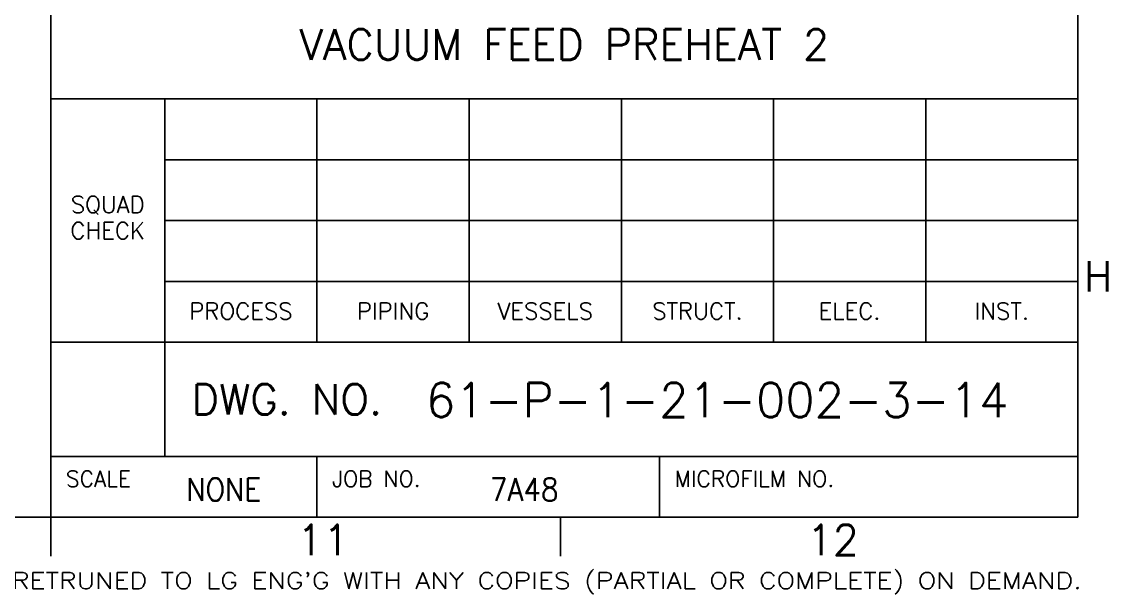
# Model space of a CAD drawing. Header units: millimetres. Extents: x 970 to 1780, y -2028 to -1450.
# Drawn here: x 1636 to 1778.7, y -2027.8 to -1952.5 of the extents above; entities that cross this region are included whole.
import ezdxf
from ezdxf.enums import TextEntityAlignment as Align

# ---------------------------------------------------------------- set-up
doc = ezdxf.new("R2010")
doc.units = ezdxf.units.MM
doc.header["$LTSCALE"] = 7
for name, color, linetype in [('2', 2, 'Continuous'), ('DIM', 7, 'Continuous'), ('TTBOX', 6, 'Continuous')]:
    doc.layers.add(name, color=color, linetype=linetype)
doc.styles.add('ROMANS', font='romans')
doc.styles.add('S3', font='SIMPLEX')
doc.styles.get("Standard").update_dxf_attribs({"font": 'simplex.shx'})

msp = doc.modelspace()

# ---------------------------------------------------------------- linework, layer by layer
at = {"color": 6}
for p, q in [((1774.82, -1459.66), (1774.82, -2017.66)), ((1774.82, -2017.66), (969.82, -2017.66))]:
    msp.add_line(p, q, dxfattribs=at)
at = {"layer": 'DIM', "color": 7}
for p, q in [((1639.82, -2017.66), (1639.82, -2022.76)), ((1706.82, -2017.66), (1706.82, -2022.76))]:
    msp.add_line(p, q, dxfattribs=at)
at = {"layer": 'TTBOX', "color": 6}
for p, q in [((1639.82, -2017.66), (1639.82, -1786.66)), ((1639.82, -1962.66), (1774.82, -1962.66)), ((1654.82, -2009.66), (1654.82, -1962.66)), ((1639.82, -1994.66), (1774.82, -1994.66))]:
    msp.add_line(p, q, dxfattribs=at)
at = {"layer": 'TTBOX', "color": 7}
for p, q in [((1674.82, -1994.66), (1674.82, -1962.66)), ((1694.82, -1994.66), (1694.82, -1962.66)), ((1714.82, -1994.66), (1714.82, -1962.66)), ((1734.82, -1994.66), (1734.82, -1962.66)), ((1754.82, -1994.66), (1754.82, -1962.66)), ((1654.82, -1970.66), (1774.82, -1970.66)), ((1654.82, -1978.66), (1774.82, -1978.66)), ((1654.82, -1986.66), (1774.82, -1986.66)), ((1674.82, -2009.66), (1674.82, -2017.66)), ((1719.82, -2009.66), (1719.82, -2017.66))]:
    msp.add_line(p, q, dxfattribs=at)
at = {"layer": 'TTBOX'}
msp.add_line((1639.82, -2009.66), (1774.82, -2009.66), dxfattribs=at)

# ---------------------------------------------------------------- texts
at = {"style": 'ROMANS', "width": 1.026272}
msp.add_text("THIS DRAWING IS NOT TO BE REPRODUCED OR COPIED WITHOUT PERMISSION AND IS TO BE RETRUNED TO LG ENG'G WITH ANY COPIES (PARTIAL OR COMPLETE) ON DEMAND.", height=2.16, dxfattribs=at).set_placement((1474.37, -2027.07), (1775.32, -2027.07), align=Align.FIT)
at = {"layer": '2'}
msp.add_text('VACUUM FEED PREHEAT 2', height=4, dxfattribs=at).set_placement((1707.32, -1955.52), align=Align.MIDDLE)
msp.add_text('61-P-1-21-002-3-14', height=4.5, dxfattribs=at).set_placement((1689.13, -2004.51))
at = {"layer": '2', "width": 0.9}
for s, p in [('NONE', (1657.64, -2015.51)), ('7A48', (1697.55, -2015.51))]:
    msp.add_text(s, height=3, dxfattribs=at).set_placement(p)
at = {"layer": 'DIM', "color": 2, "style": 'S3'}
for s, p in [('H', (1777.49, -1985.98)), ('11', (1675.61, -2020.66)), ('12', (1742.61, -2020.66))]:
    msp.add_text(s, height=4, dxfattribs=at).set_placement(p, align=Align.MIDDLE)
at = {"layer": 'TTBOX', "color": 7}
for s, p in [('SQUAD', (1647.32, -1977.66)), ('CHECK', (1647.32, -1981.09)), ('PROCESS', (1664.82, -1991.66)), ('PIPING', (1684.82, -1991.66)), ('VESSELS', (1704.82, -1991.66)), ('STRUCT.', (1724.82, -1991.66)), ('ELEC.', (1744.82, -1991.66)), ('INST.', (1764.82, -1991.66))]:
    msp.add_text(s, height=2.2, dxfattribs=at).set_placement(p, align=Align.CENTER)
for s, height, p in [('DWG. NO.', 4, (1658.35, -2004.16)), ('SCALE', 2.1, (1641.82, -2013.66)), ('JOB NO.', 2.1, (1676.82, -2013.66)), ('MICROFILM NO.', 2.1, (1721.82, -2013.66))]:
    msp.add_text(s, height=height, dxfattribs=at).set_placement(p)

doc.saveas('drawing.dxf')
